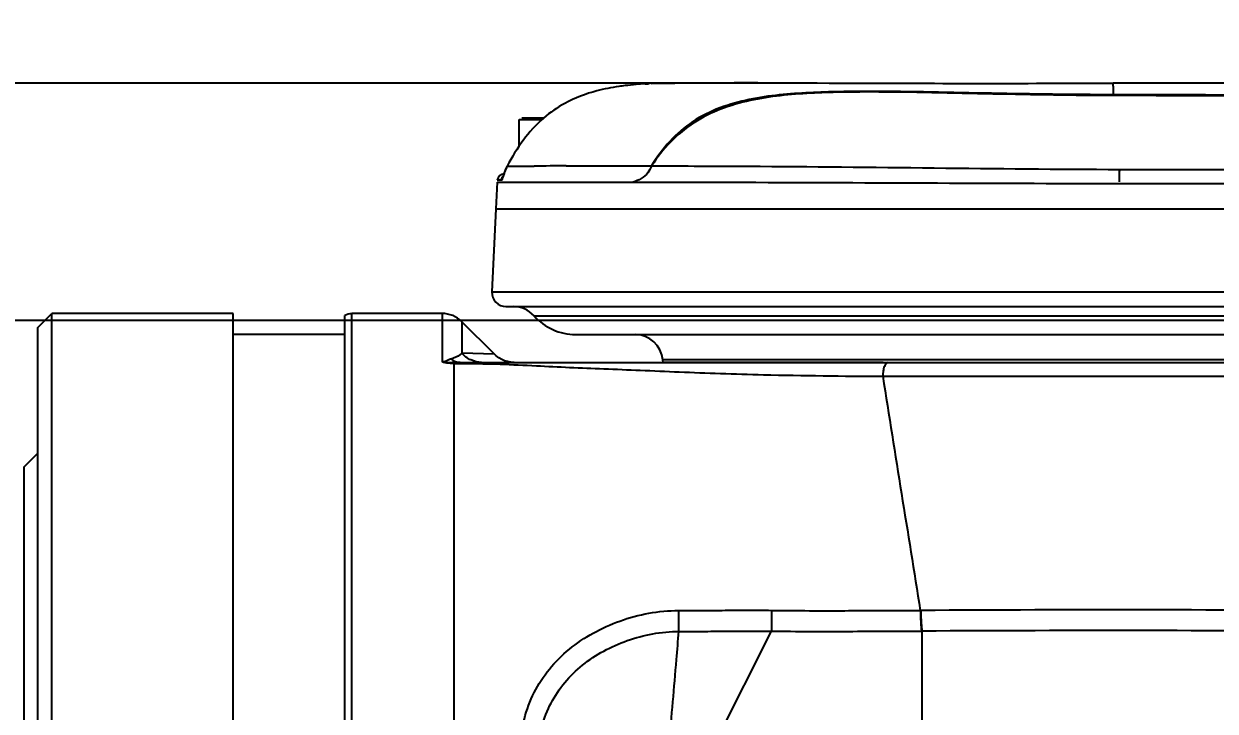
# Model space of a CAD drawing. Header units: millimetres. Extents: x 4086 to 8300, y 123 to 1549.
# Drawn here: x 6912.11 to 6933.45, y 462.5 to 474.81 of the extents above; entities that cross this region are included whole.
import ezdxf
from ezdxf import colors
from ezdxf.entities.mleader import LeaderData, LeaderLine
from ezdxf.math import Vec2, Vec3

# ---------------------------------------------------------------- set-up
doc = ezdxf.new("R2010")
doc.units = ezdxf.units.MM
for name, color, linetype in [('外形图', 7, 'Continuous'), ('多重引线', 7, 'Continuous'), ('尺寸标注', 7, 'Continuous')]:
    doc.layers.add(name, color=color, linetype=linetype)
doc.styles.add('思源黑', font='SourceHanSansCN-Normal.ttf')
doc.dimstyles.new('尺寸标注_1_4比例', dxfattribs={"dimtxt": 7, "dimasz": 6, "dimexe": 2, "dimexo": 1.5, "dimgap": 1, "dimtad": 1, "dimdec": 1, "dimlfac": 4, "dimdsep": 46, "dimtxsty": '思源黑', "dimcen": 0.09, "dimadec": 0, "dimazin": 0, "dimtp": 0.01, "dimtm": 0.01, "dimtfac": 1, "dimtdec": 1, "dimtofl": 0, "dimtmove": 0, "dimatfit": 3, "dimfxl": 1, "dimtolj": 1, "dimarcsym": 0})

# ---------------------------------------------------------------- blocks, each defined once
blk = doc.blocks.new('*D754')
at = {"layer": 'Defpoints', "color": 0}
for p in [(6927.486, 473.749), (6879.67, 442.248), (6931.623, 442.248)]:
    blk.add_point(p, dxfattribs=at)
at = {"layer": '尺寸标注', "color": 0, "lineweight": -2}
for p, q in [((6925.986, 473.749), (6877.67, 473.749)), ((6879.67, 467.749), (6879.67, 448.248)), ((6930.123, 442.248), (6877.67, 442.248))]:
    blk.add_line(p, q, dxfattribs=at)
at = {"layer": '尺寸标注', "color": 0}
for points in [[(6880.67, 467.749), (6878.67, 467.749), (6879.67, 473.749)], [(6878.67, 448.248), (6880.67, 448.248), (6879.67, 442.248)]]:
    blk.add_solid(points, dxfattribs=at)
at = {"layer": '尺寸标注', "color": 0, "insert": (6875.046, 457.743), "char_height": 7, "attachment_point": 5, "rotation": 90, "style": '思源黑'}
blk.add_mtext('\\A1;126', dxfattribs=at)
blk = doc.blocks.new('*D755')
at = {"layer": 'Defpoints', "color": 0}
for p in [(6960.112, 469.498), (6894.679, 446.498), (6960.112, 446.498)]:
    blk.add_point(p, dxfattribs=at)
at = {"layer": '尺寸标注', "color": 0, "lineweight": -2}
for p, q in [((6958.612, 469.498), (6892.679, 469.498)), ((6894.679, 463.498), (6894.679, 452.498)), ((6958.612, 446.498), (6892.679, 446.498))]:
    blk.add_line(p, q, dxfattribs=at)
at = {"layer": '尺寸标注', "color": 0}
for points in [[(6895.679, 463.498), (6893.679, 463.498), (6894.679, 469.498)], [(6893.679, 452.498), (6895.679, 452.498), (6894.679, 446.498)]]:
    blk.add_solid(points, dxfattribs=at)
at = {"layer": '尺寸标注', "color": 0, "insert": (6890.055, 457.578), "char_height": 7, "attachment_point": 5, "rotation": 90, "style": '思源黑'}
blk.add_mtext('\\A1;92', dxfattribs=at)
blk = doc.blocks.new('*D756')
at = {"layer": 'Defpoints', "color": 0}
for p in [(6960.112, 469.498), (6912.112, 449.123), (6912.112, 423.652)]:
    blk.add_point(p, dxfattribs=at)
at = {"layer": '尺寸标注', "color": 0, "lineweight": -2}
for p, q in [((6960.112, 467.998), (6960.112, 421.652)), ((6912.112, 447.623), (6912.112, 421.652)), ((6954.112, 423.652), (6918.112, 423.652))]:
    blk.add_line(p, q, dxfattribs=at)
at = {"layer": '尺寸标注', "color": 0}
for points in [[(6918.112, 424.652), (6918.112, 422.652), (6912.112, 423.652)], [(6954.112, 422.652), (6954.112, 424.652), (6960.112, 423.652)]]:
    blk.add_solid(points, dxfattribs=at)
at = {"layer": '尺寸标注', "color": 0, "insert": (6936.112, 428.276), "char_height": 7, "attachment_point": 5, "style": '思源黑'}
blk.add_mtext('\\A1;192', dxfattribs=at)

msp = doc.modelspace()

# ---------------------------------------------------------------- linework, layer by layer
at = {"layer": '外形图'}
for p, q in [((6931.6232, 473.696), (6931.6226, 473.7478)), ((6936.4944, 473.7478), (6931.6226, 473.7478)), ((6931.6232, 473.696), (6931.6227, 473.543)), ((6920.9871, 472.6141), (6920.9871, 473.0978)), ((6920.9871, 473.0978), (6921.3945, 473.0978)), ((6921.4241, 473.1228), (6921.0334, 473.1228)), ((6920.7695, 472.2635), (6920.768, 472.2626)), ((6921.8246, 472.2672), (6922.1133, 472.2676)), ((6920.7168, 472.1451), (6920.6898, 472.0676)), ((6920.5903, 471.9749), (6920.5665, 471.4978)), ((6920.5903, 471.9749), (6920.8715, 471.9739)), ((6920.6012, 472.0105), (6920.5929, 472.0104)), ((6920.668, 472.0097), (6920.6012, 472.0105)), ((6920.8715, 471.9739), (6920.9551, 471.9739)), ((6920.5665, 471.4978), (6920.4978, 470.0086)), ((6920.567, 471.4978), (6942.6139, 471.4978)), ((6920.4978, 470.0086), (6920.9793, 470.0086)), ((6920.9793, 470.0086), (6921.2137, 470.0086)), ((6921.2137, 470.0086), (6921.3477, 470.0086)), ((6921.3477, 470.0086), (6933.6203, 470.0086)), ((6920.7476, 469.7477), (6934.3264, 469.7477)), ((6912.3621, 469.3728), (6912.6121, 469.6228)), ((6912.6121, 446.3728), (6912.6121, 469.6228)), ((6915.8621, 469.6228), (6912.6121, 469.6228)), ((6915.8621, 446.3728), (6915.8621, 469.6228)), ((6917.8621, 446.4106), (6917.8621, 469.585)), ((6917.9871, 446.3728), (6917.9871, 469.6228)), ((6919.605, 469.6228), (6917.9871, 469.6228)), ((6919.605, 469.6228), (6919.605, 468.7572)), ((6919.9585, 469.4764), (6919.9585, 468.9117)), ((6920.5406, 468.8943), (6919.9585, 469.4764)), ((6921.2504, 469.5811), (6933.8733, 469.5811)), ((6912.3621, 446.6228), (6912.3621, 469.3728)), ((6917.8621, 469.2478), (6915.8621, 469.2478)), ((6921.9957, 469.2478), (6941.2285, 469.2478)), ((6920.5406, 468.8943), (6919.9585, 468.9117)), ((6919.812, 468.7285), (6919.8119, 461.8583)), ((6919.9254, 468.7478), (6942.1121, 468.7478)), ((6923.5618, 468.7478), (6923.558, 468.7914)), ((6939.6662, 468.7914), (6923.558, 468.7914)), ((6927.5043, 468.7478), (6923.5618, 468.7478)), ((6927.4979, 468.4978), (6942.3621, 468.4978)), ((6912.1121, 466.8728), (6912.3621, 467.1228)), ((6912.1121, 466.8728), (6912.1121, 449.1228)), ((6928.1702, 464.3033), (6928.1784, 464.3033)), ((6924.4573, 461.8475), (6925.5029, 463.9317))]:
    msp.add_line(p, q, dxfattribs=at)
for points in [[(6931.641, 473.5275), (6931.6349, 473.535), (6931.6288, 473.5402), (6931.6227, 473.543)], [(6920.768, 472.2626), (6920.7472, 472.2195), (6920.7168, 472.1451)], [(6920.8942, 468.7478), (6920.8366, 468.7511), (6920.7797, 468.7611), (6920.7244, 468.7775), (6920.6713, 468.8003), (6920.6212, 468.8289), (6920.5747, 468.8632), (6920.5406, 468.8943)]]:
    msp.add_lwpolyline(points, dxfattribs=at)
for centre, radius, start, end in [((6922.8359, 471.4864), 2.1637, 118.52343, 130.78542), ((6920.8277, 477.3409), 5.0776, 269.34315, 269.49471), ((6922.1166, 324.6446), 147.6228, 90.11333, 90.336192), ((6921.6936, 871.4185), 399.1511, 270.060243, 270.202156), ((6920.7173, 471.9978), 0.125, 90, 174.25886), ((6922.6778, 539.8642), 67.8864, 270.017522, 270.293986), ((6920.7476, 469.9977), 0.25, 177.51262, 270), ((6920.8777, 469.2477), 0.5, 41.81532, 90), ((6917.9871, 469.3685), 0.25, 90, 120), ((6919.605, 469.1228), 0.5, 45, 90), ((6921.9957, 470.2478), 1, 221.81532, 270), ((6923.0599, 468.7478), 0.5, 5, 90), ((6928.1345, 595.0472), 126.5509, 268.743722, 269.711792), ((8221.6426, 673.7552), 1310.321, 189.0123078, 189.1980622), ((6898.4907, 463.8644), 25.3558, 0.1402, 0.98714), ((6931.5889, -170.1209), 634.4334, 89.5703198, 90.3080092), ((7061.6117, 462.9502), 133.4158, 179.578037, 180.340912), ((6931.5886, -165.7243), 629.6661, 89.5693464, 90.3083866)]:
    msp.add_arc(centre, radius, start, end, dxfattribs=at)
for points, knots in [([(6923.3491, 473.7435), (6923.3489, 473.7538), (6923.2842, 473.7256), (6923.2178, 473.7448), (6923.0599, 473.7207), (6922.9496, 473.7135), (6922.8842, 473.7058)], [0, 0, 0, 0, 0.0659918, 0.2604417, 0.5764091, 1, 1, 1, 1]), ([(6923.3491, 473.7435), (6924.4814, 473.7692), (6927.2397, 473.7409), (6929.9974, 473.7478), (6931.6226, 473.7478)], [0, 0, 0, 0, 0.4106875, 1, 1, 1, 1]), ([(6922.8842, 473.7058), (6922.8457, 473.7012), (6922.6751, 473.6792), (6922.5056, 473.6467), (6922.3768, 473.6124)], [0, 0, 0, 0, 0.2255921, 1, 1, 1, 1]), ([(6931.6227, 473.543), (6930.8976, 473.545), (6929.4476, 473.5627), (6927.6359, 473.6113), (6926.1852, 473.5917), (6925.1025, 473.5008), (6924.0441, 473.1439), (6923.5439, 472.5782), (6923.3539, 472.2711)], [0, 0, 0, 0, 0.2502178, 0.5004038, 0.6254487, 0.7505518, 0.8753733, 1, 1, 1, 1]), ([(6931.6411, 473.5275), (6930.916, 473.5295), (6929.466, 473.5511), (6927.654, 473.6016), (6926.2032, 473.583), (6925.1196, 473.4824), (6924.0693, 473.1176), (6923.553, 472.5714), (6923.3566, 472.2688)], [0, 0, 0, 0, 0.250242, 0.5004619, 0.6255867, 0.7507464, 0.8755296, 1, 1, 1, 1]), ([(6920.7829, 472.2635), (6920.8108, 472.2632), (6920.9666, 472.2629), (6921.1224, 472.2642), (6921.2504, 472.2649)], [0, 0, 0, 0, 0.1788502, 1, 1, 1, 1]), ([(6923.3566, 472.2688), (6923.337, 472.2262), (6923.2703, 472.0899), (6923.1269, 472.0032), (6923.0263, 471.9787)], [0, 0, 0, 0, 0.3112526, 1, 1, 1, 1]), ([(6923.3566, 472.2688), (6923.9366, 472.266), (6926.7311, 472.2611), (6929.5253, 472.2112), (6931.7398, 472.2052)], [0, 0, 0, 0, 0.2075475, 1, 1, 1, 1]), ([(6920.6681, 472.0105), (6920.6691, 472.0208), (6920.6734, 472.0417), (6920.681, 472.0618), (6920.6861, 472.0715)], [0, 0, 0, 0, 0.4840432, 1, 1, 1, 1]), ([(6920.6855, 472.0474), (6920.6825, 472.0383), (6920.6778, 472.0281), (6920.6722, 472.0105), (6920.6681, 472.0105)], [0, 0, 0, 0, 0.6957136, 1, 1, 1, 1]), ([(6931.739, 472.2052), (6931.7374, 472.1924), (6931.7291, 472.1181), (6931.728, 472.043), (6931.7308, 471.9811)], [0, 0, 0, 0, 0.1718989, 1, 1, 1, 1]), ([(6920.9551, 471.9739), (6921.0047, 471.9739), (6921.2517, 471.9745), (6921.4988, 471.9768), (6921.6963, 471.9778)], [0, 0, 0, 0, 0.2004457, 1, 1, 1, 1]), ([(6921.835, 471.9784), (6921.9004, 471.9786), (6922.1882, 471.9789), (6922.476, 471.9777), (6922.6985, 471.9778)], [0, 0, 0, 0, 0.2271272, 1, 1, 1, 1]), ([(6923.0261, 471.9787), (6923.6149, 471.9773), (6926.5153, 471.9721), (6929.4157, 471.9559), (6931.7272, 471.9518)], [0, 0, 0, 0, 0.2030214, 1, 1, 1, 1]), ([(6919.9585, 468.9117), (6919.9484, 468.9026), (6919.8914, 468.856), (6919.8229, 468.8233), (6919.7652, 468.8064)], [0, 0, 0, 0, 0.1834839, 1, 1, 1, 1]), ([(6920.3121, 468.7478), (6920.2461, 468.7478), (6920.1116, 468.7776), (6920.0024, 468.8611), (6919.9585, 468.9117)], [0, 0, 0, 0, 0.4964701, 1, 1, 1, 1]), ([(6919.7124, 468.7872), (6919.7053, 468.7841), (6919.6869, 468.7758), (6919.6617, 468.7638), (6919.6329, 468.7542), (6919.6147, 468.7551), (6919.605, 468.7572)], [0, 0, 0, 0, 0.2033788, 0.5333198, 0.7380357, 1, 1, 1, 1]), ([(6919.6817, 468.7388), (6919.6741, 468.7393), (6919.6479, 468.7417), (6919.621, 468.7474), (6919.605, 468.7572)], [0, 0, 0, 0, 0.2885538, 1, 1, 1, 1]), ([(6919.7652, 468.8064), (6919.7886, 468.7882), (6919.8394, 468.7586), (6919.8974, 468.7478), (6919.9254, 468.7478)], [0, 0, 0, 0, 0.5151199, 1, 1, 1, 1]), ([(6919.812, 468.7285), (6920.0899, 468.7285), (6920.5838, 468.7231), (6921.2752, 468.6868), (6921.8935, 468.6569), (6922.5139, 468.6324), (6923.1686, 468.6064), (6923.8647, 468.5759), (6924.6, 468.5467), (6925.103, 468.5326), (6925.3599, 468.5267)], [0, 0, 0, 0, 0.1501436, 0.2668222, 0.3741019, 0.4846201, 0.6023406, 0.7281082, 0.861142, 1, 1, 1, 1]), ([(6927.5938, 468.7478), (6927.58, 468.7478), (6927.558, 468.7331), (6927.539, 468.7045), (6927.5186, 468.6597), (6927.5025, 468.5898), (6927.4981, 468.5298), (6927.4981, 468.4978)], [0, 0, 0, 0, 0.14549, 0.2456679, 0.3666126, 0.6617506, 1, 1, 1, 1]), ([(6921.0174, 461.8583), (6921.0183, 462.0268), (6921.0596, 462.3633), (6921.235, 462.8387), (6921.5128, 463.2625), (6921.8755, 463.6222), (6922.3057, 463.9113), (6922.7869, 464.1274), (6923.3038, 464.2666), (6923.6628, 464.3023), (6923.8427, 464.3012)], [0, 0, 0, 0, 0.1224583, 0.2437298, 0.3650884, 0.4876999, 0.6124247, 0.7396979, 0.8692449, 1, 1, 1, 1]), ([(6923.8427, 464.3012), (6923.9813, 464.3012), (6924.2583, 464.3013), (6924.6737, 464.3049), (6925.089, 464.3074), (6925.3658, 464.3053), (6925.5042, 464.3044)], [0, 0, 0, 0, 0.2501921, 0.5002337, 0.7501015, 1, 1, 1, 1]), ([(6925.5042, 464.3044), (6925.5046, 464.2723), (6925.5056, 464.1481), (6925.5049, 464.0238), (6925.5029, 463.9317)], [0, 0, 0, 0, 0.2583477, 1, 1, 1, 1]), ([(6925.5042, 464.3044), (6925.7313, 464.3022), (6926.1277, 464.298), (6926.691, 464.2965), (6927.191, 464.3022), (6927.6833, 464.3043), (6928.0087, 464.302), (6928.1702, 464.303)], [0, 0, 0, 0, 0.2555518, 0.4460732, 0.6338946, 0.8181957, 1, 1, 1, 1]), ([(6928.1702, 464.3033), (6928.1704, 464.2719), (6928.1729, 464.1482), (6928.1811, 464.0246), (6928.1908, 463.9327)], [0, 0, 0, 0, 0.2533061, 1, 1, 1, 1]), ([(6928.1793, 464.3033), (6928.1795, 464.272), (6928.1817, 464.1483), (6928.1898, 464.0246), (6928.1996, 463.9327)], [0, 0, 0, 0, 0.253309, 1, 1, 1, 1]), ([(6921.3387, 461.7859), (6921.3413, 461.935), (6921.3801, 462.2322), (6921.5408, 462.6504), (6921.791, 463.0215), (6922.1144, 463.3351), (6922.4955, 463.5867), (6923.0621, 463.838), (6923.5331, 463.9274), (6923.8464, 463.9264)], [0, 0, 0, 0, 0.1230194, 0.2447972, 0.3665682, 0.4894494, 0.6142489, 0.7413544, 1, 1, 1, 1]), ([(6923.6716, 461.9069), (6923.7182, 462.412), (6923.7726, 463.0856), (6923.8313, 463.7587), (6923.8464, 463.9264)], [0, 0, 0, 0, 0.7507655, 1, 1, 1, 1]), ([(6923.8464, 463.9264), (6923.9846, 463.9262), (6924.2609, 463.9269), (6924.675, 463.9313), (6925.089, 463.9339), (6925.3649, 463.9326), (6925.5029, 463.9317)], [0, 0, 0, 0, 0.2502753, 0.5002655, 0.7500677, 1, 1, 1, 1]), ([(6925.5029, 463.9317), (6925.7322, 463.9297), (6926.19, 463.9252), (6926.8699, 463.9259), (6927.5368, 463.9351), (6927.9753, 463.9311), (6928.1916, 463.9325)], [0, 0, 0, 0, 0.2558375, 0.5107997, 0.7586306, 1, 1, 1, 1])]:
    msp.add_open_spline(points, degree=3, knots=knots, dxfattribs=at)
for points in [[(6922.3768, 473.6124), (6922.1782, 473.5595), (6921.9834, 473.4855), (6921.8027, 473.3875)], [(6936.437, 473.5302), (6934.8322, 473.5343), (6933.2274, 473.5386), (6931.6227, 473.543)], [(6936.4718, 473.5152), (6934.8616, 473.5192), (6933.2513, 473.5235), (6931.6411, 473.5278)], [(6921.4225, 473.1247), (6921.1497, 472.8894), (6920.9363, 472.5828), (6920.7695, 472.2636)], [(6920.7695, 472.2636), (6920.7342, 472.1948), (6920.71, 472.1207), (6920.6855, 472.0474)], [(6923.1019, 472.2699), (6923.1859, 472.2702), (6923.2699, 472.2706), (6923.3539, 472.2711)], [(6931.7398, 472.2052), (6937.4172, 472.2017), (6943.0946, 472.2011), (6948.772, 472.2008)], [(6921.6963, 471.9778), (6921.7425, 471.978), (6921.7888, 471.9782), (6921.835, 471.9784)], [(6931.7272, 471.9518), (6937.3474, 471.9506), (6942.9676, 471.9503), (6948.5878, 471.95)], [(6919.8202, 468.7455), (6919.774, 468.7436), (6919.7279, 468.7406), (6919.6817, 468.7388)], [(6919.6817, 468.7388), (6919.7252, 468.736), (6919.7687, 468.7328), (6919.812, 468.7285)], [(6919.7652, 468.8064), (6919.7472, 468.8012), (6919.7296, 468.7946), (6919.7124, 468.7872)], [(6919.9254, 468.7478), (6919.8903, 468.7478), (6919.8552, 468.7469), (6919.8202, 468.7455)], [(6928.1916, 463.9326), (6928.1942, 463.9328), (6928.1969, 463.9327), (6928.1996, 463.9328)]]:
    msp.add_open_spline(points, degree=3, dxfattribs=at)

# ---------------------------------------------------------------- dimensions: what is measured, and where the dimension line sits
at = {"layer": '尺寸标注'}
for base, p1, p2, picture, middle in [((6879.6699, 442.2478), (6927.4858, 473.749), (6931.6226, 442.2478), '*D754', (6879.6699, 457.743)), ((6894.6791, 446.4978), (6960.1121, 469.4978), (6960.1121, 446.4978), '*D755', (6894.6791, 457.5781))]:
    dim = msp.add_linear_dim(base=base, p1=p1, p2=p2, angle=90, dimstyle='尺寸标注_1_4比例', dxfattribs=at)
    dim.commit()
    dim.dimension.update_dxf_attribs({"geometry": picture, "text_midpoint": middle, "dimtype": 160})
dim = msp.add_linear_dim(base=(6912.1121, 423.6521), p1=(6960.1121, 469.4978), p2=(6912.1121, 449.1228), dimstyle='尺寸标注_1_4比例', dxfattribs=at)
dim.commit()
dim.dimension.update_dxf_attribs({"geometry": '*D756', "text_midpoint": (6936.1121, 428.2765)})

# ---------------------------------------------------------------- leaders
at = {"layer": '多重引线'}
ml = msp.add_multileader_mtext('Standard', dxfattribs=at)
ml.set_content('\\pxqc;{\\C256;4}×{\\C256;M5\\A1; \\fSource Han Sans CN Normal|b0|i0|c0|p34;\\C7;depth \\fSource Han Sans CN Normal|b0|i0|c134|p34;\\C256;6}', style='思源黑')
ml.set_leader_properties(linetype='ByLayer')
ml.build(insert=Vec2(0, 0))
ml.multileader.update_dxf_attribs({"text_left_attachment_type": 5, "text_right_attachment_type": 5, "dogleg_length": 10, "arrow_head_size": 7.5})
ctx = ml.context
ctx.base_point, ctx.char_height, ctx.arrow_head_size, ctx.landing_gap_size, ctx.plane_origin = Vec3(6883.1752, 515.8402), 7, 7.5, 2.5, Vec3(7008.7991, 231.8632)
ctx.left_attachment, ctx.right_attachment, ctx.text_align_type = 5, 5, 1
notes = []
notes.append((ctx, [(1, (1, 1, 0), (6961.137, 515.8402), (-1, 0), 10, [(1, [(7000.1121, 461.4978)], 0, [])])]))
ctx.mtext.insert, ctx.mtext.alignment, ctx.mtext.flow_direction = Vec3(6917.1561, 525.6708), 2, 5
ml = msp.add_multileader_mtext('Standard', dxfattribs=at)
ml.set_content('4×M4{\\A1;\\C256; \\fSource Han Sans CN Normal|b0|i0|c0|p34;\\C7;depth }8', style='思源黑')
ml.set_leader_properties(linetype='ByLayer')
ml.build(insert=Vec2(0, 0))
ml.multileader.update_dxf_attribs({"text_left_attachment_type": 5, "text_right_attachment_type": 5, "dogleg_length": 10, "arrow_head_size": 7.5})
ctx = ml.context
ctx.base_point, ctx.char_height, ctx.arrow_head_size, ctx.landing_gap_size, ctx.plane_origin = Vec3(6867.7428, 489.1908), 7, 7.5, 2.5, Vec3(6897.9241, 240.2382)
ctx.left_attachment, ctx.right_attachment, ctx.text_align_type = 5, 5, 1
notes.append((ctx, [(1, (1, 1, 0), (6945.6854, 489.1908), (-1, 0), 10, [(1, [(6960.1121, 469.4978)], 0, [])])]))
ctx.mtext.insert, ctx.mtext.alignment, ctx.mtext.flow_direction = Vec3(6901.7141, 499.0214), 2, 5
for ctx, leaders in notes:
    for number, flags, end, landing, length, lines in leaders:
        leader = LeaderData()
        leader.index, (leader.has_last_leader_line, leader.has_dogleg_vector, leader.attachment_direction) = number, flags
        leader.last_leader_point, leader.dogleg_vector, leader.dogleg_length = Vec3(end), Vec3(landing), length
        for number, points, colour, breaks in lines:
            line = LeaderLine()
            line.index, line.vertices, line.color, line.breaks = number, Vec3.list(points), colors.encode_raw_color(colour), breaks
            leader.lines.append(line)
        ctx.leaders.append(leader)

doc.saveas('drawing.dxf')
